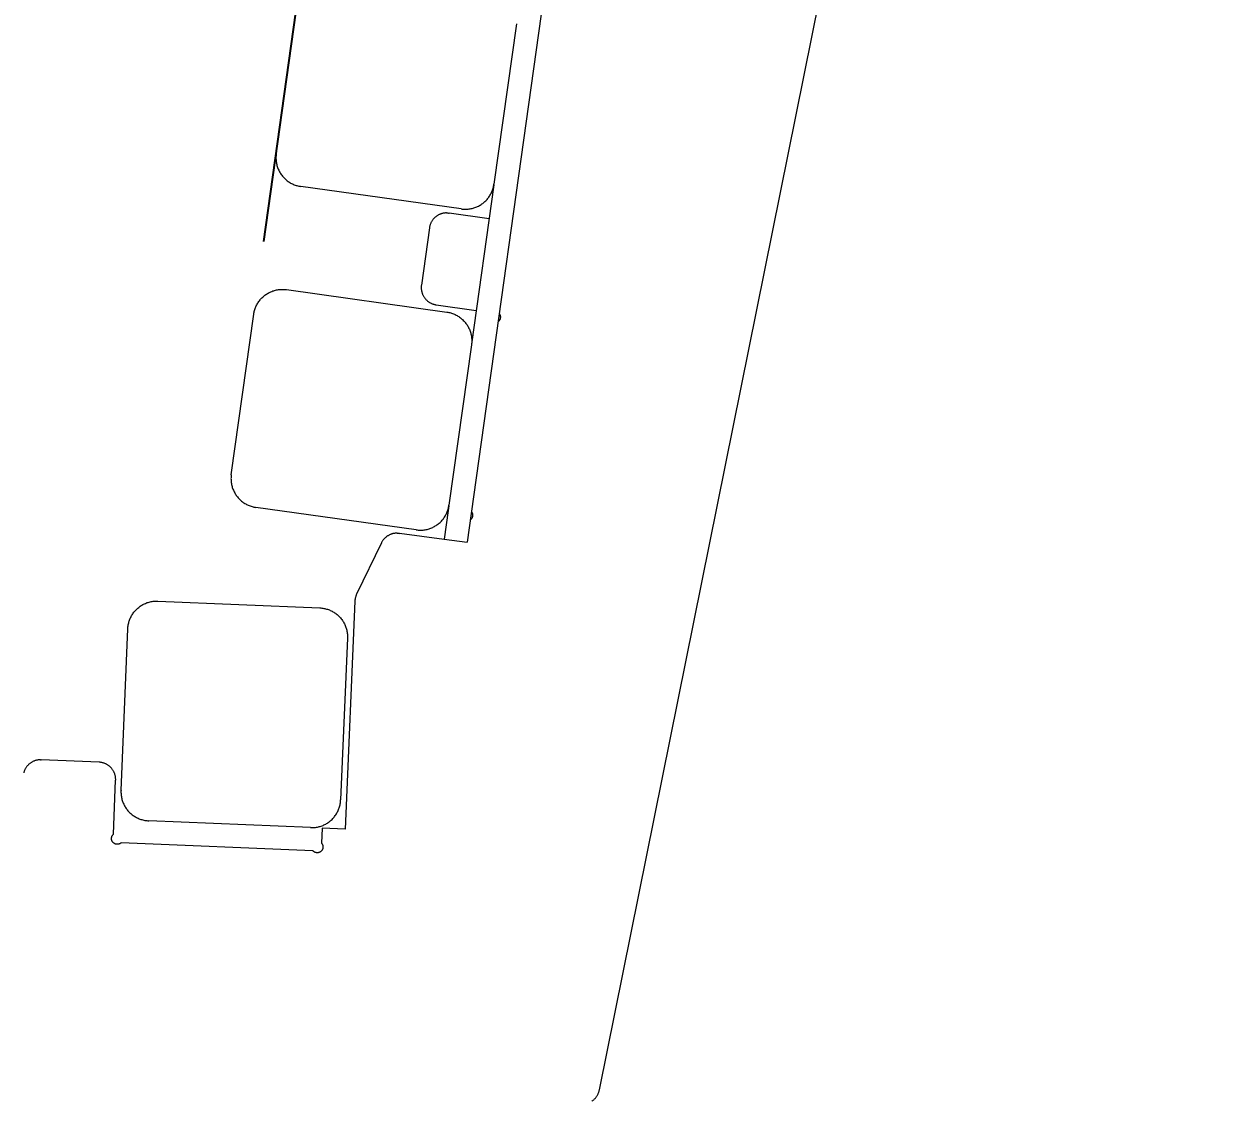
# Model space of a CAD drawing. Header units: inches. Extents: x -6 to 177, y -6 to 113.
# Drawn here: x 100.14 to 108.25, y 81.5 to 88.83 of the extents above; entities that cross this region are included whole.
import ezdxf

# ---------------------------------------------------------------- set-up
doc = ezdxf.new("R2010")
doc.units = ezdxf.units.IN
doc.layers.add('ZANO_R', color=7, linetype='Continuous', lineweight=0)
doc.layers.add('ZANO_W', color=1, linetype='Continuous', lineweight=0)
doc.styles.get("Standard").update_dxf_attribs({"font": 'arial.ttf'})
doc.dimstyles.new('amerykanie', dxfattribs={"dimtxt": 50, "dimasz": 50, "dimexe": 0.5, "dimexo": 0.5, "dimgap": 1, "dimtad": 1, "dimdec": 0, "dimzin": 0, "dimlunit": 5, "dimtxsty": 'Standard', "dimcen": 0.09, "dimclrd": 1, "dimclre": 1, "dimclrt": 1, "dimazin": 0, "dimtfac": 1, "dimtdec": 0, "dimtmove": 0, "dimatfit": 3, "dimfxl": 1, "dimtzin": 0, "dimarcsym": 1})

# ---------------------------------------------------------------- blocks, each defined once
blk = doc.blocks.new('*D361')
at = {"layer": 'ZANO_W', "color": 1, "lineweight": -2}
for p, q in [((101.7695, 87.3502), (102.3408, 91.429)), ((98.3457, 85.0177), (94.8251, 85.1665))]:
    blk.add_line(p, q, dxfattribs=at)
blk.add_arc((101.4245, 84.8876), 6.1052, 91.42054, 168.18462, dxfattribs=at)
at = {"layer": 'ZANO_W', "color": 1}
for points in [[(101.2636, 90.8246), (101.2826, 91.1574), (102.2715, 90.9338)], [(95.2832, 86.1583), (95.614, 86.117), (95.3247, 85.1454)]]:
    blk.add_solid(points, dxfattribs=at)
at = {"layer": 'ZANO_W', "color": 1, "insert": (96.6579, 90.608), "char_height": 1.625, "attachment_point": 5, "rotation": 39.80258}
blk.add_mtext("95%%d33'", dxfattribs=at)

msp = doc.modelspace()

# ---------------------------------------------------------------- linework, layer by layer
at = {"layer": 'ZANO_R'}
for p, q in [((106.40173, 108.49681), (103.17993, 85.4987)), ((104.05265, 81.57701), (108.25012, 102.39381)), ((101.85304, 87.94684), (102.00599, 89.03864)), ((103.48772, 88.83107), (103.33477, 87.73926)), ((101.85127, 87.92676), (101.85113, 87.92003)), ((101.85113, 87.92003), (101.85123, 87.91331)), ((101.85123, 87.91331), (101.85156, 87.9066)), ((101.85163, 87.93347), (101.85127, 87.92676)), ((101.85156, 87.9066), (101.85211, 87.8999)), ((101.85222, 87.94016), (101.85163, 87.93347)), ((101.85211, 87.8999), (101.8529, 87.89322)), ((101.85304, 87.94684), (101.85222, 87.94016)), ((101.8529, 87.89322), (101.85391, 87.88658)), ((101.85391, 87.88658), (101.85515, 87.87997)), ((101.85515, 87.87997), (101.85661, 87.87341)), ((101.85661, 87.87341), (101.8583, 87.8669)), ((101.8583, 87.8669), (101.8602, 87.86045)), ((101.8602, 87.86045), (101.86233, 87.85408)), ((101.86233, 87.85408), (101.86467, 87.84778)), ((101.86467, 87.84778), (101.86723, 87.84156)), ((101.86723, 87.84156), (101.87, 87.83543)), ((101.87, 87.83543), (101.87297, 87.8294)), ((101.87297, 87.8294), (101.87615, 87.82348)), ((101.87615, 87.82348), (101.87953, 87.81767)), ((101.87953, 87.81767), (101.8831, 87.81198)), ((101.8831, 87.81198), (101.88687, 87.80641)), ((101.88687, 87.80641), (101.89083, 87.80098)), ((101.89083, 87.80098), (101.89497, 87.79568)), ((101.89497, 87.79568), (101.89928, 87.79053)), ((101.89928, 87.79053), (101.90378, 87.78552)), ((101.90378, 87.78552), (101.90843, 87.78068)), ((101.90843, 87.78068), (101.91326, 87.77599)), ((101.91326, 87.77599), (101.91824, 87.77148)), ((101.91824, 87.77148), (101.92337, 87.76713)), ((101.92337, 87.76713), (101.92864, 87.76297)), ((101.92864, 87.76297), (101.93406, 87.75898)), ((101.93406, 87.75898), (101.9396, 87.75519)), ((101.9396, 87.75519), (101.94528, 87.75158)), ((101.94528, 87.75158), (101.95107, 87.74817)), ((101.95107, 87.74817), (101.95698, 87.74496)), ((101.95698, 87.74496), (101.96299, 87.74196)), ((101.96299, 87.74196), (101.9691, 87.73916)), ((101.9691, 87.73916), (101.97531, 87.73657)), ((101.97531, 87.73657), (101.98159, 87.73419)), ((101.98159, 87.73419), (101.98796, 87.73203)), ((101.98796, 87.73203), (101.9944, 87.73009)), ((101.9944, 87.73009), (102.0009, 87.72837)), ((102.0009, 87.72837), (102.00745, 87.72688)), ((102.00745, 87.72688), (102.01405, 87.7256)), ((102.01405, 87.7256), (102.02069, 87.72456)), ((103.1125, 87.57161), (102.02069, 87.72456)), ((103.33417, 87.73493), (103.18243, 86.65178)), ((103.33096, 87.71947), (103.33246, 87.72602)), ((103.33246, 87.72602), (103.33373, 87.73262)), ((103.33373, 87.73262), (103.33477, 87.73926)), ((103.28786, 87.63681), (103.2922, 87.64194)), ((103.2922, 87.64194), (103.29637, 87.64721)), ((103.29637, 87.64721), (103.30035, 87.65263)), ((103.30035, 87.65263), (103.30415, 87.65817)), ((103.30415, 87.65817), (103.30775, 87.66385)), ((103.30775, 87.66385), (103.31116, 87.66964)), ((103.31116, 87.66964), (103.31437, 87.67555)), ((103.31437, 87.67555), (103.31738, 87.68156)), ((103.31738, 87.68156), (103.32017, 87.68767)), ((103.32017, 87.68767), (103.32276, 87.69388)), ((103.32276, 87.69388), (103.32514, 87.70016)), ((103.32514, 87.70016), (103.3273, 87.70653)), ((103.3273, 87.70653), (103.32924, 87.71297)), ((103.32924, 87.71297), (103.33096, 87.71947)), ((103.1125, 87.57161), (103.11917, 87.57079)), ((103.11917, 87.57079), (103.12586, 87.5702)), ((103.12586, 87.5702), (103.13258, 87.56984)), ((103.13258, 87.56984), (103.1393, 87.5697)), ((103.1393, 87.5697), (103.14602, 87.5698)), ((103.14602, 87.5698), (103.15273, 87.57013)), ((103.15273, 87.57013), (103.15943, 87.57068)), ((103.15943, 87.57068), (103.16611, 87.57147)), ((103.16611, 87.57147), (103.17276, 87.57248)), ((103.17276, 87.57248), (103.17936, 87.57372)), ((103.17936, 87.57372), (103.18592, 87.57518)), ((103.18592, 87.57518), (103.19243, 87.57687)), ((103.19243, 87.57687), (103.19888, 87.57877)), ((103.19888, 87.57877), (103.20525, 87.5809)), ((103.20525, 87.5809), (103.21156, 87.58324)), ((103.21156, 87.58324), (103.21777, 87.5858)), ((103.21777, 87.5858), (103.2239, 87.58857)), ((103.2239, 87.58857), (103.22993, 87.59154)), ((103.22993, 87.59154), (103.23585, 87.59472)), ((103.23585, 87.59472), (103.24166, 87.5981)), ((103.24166, 87.5981), (103.24735, 87.60167)), ((103.24735, 87.60167), (103.25292, 87.60544)), ((103.25292, 87.60544), (103.25836, 87.6094)), ((103.25836, 87.6094), (103.26365, 87.61354)), ((103.26365, 87.61354), (103.26881, 87.61785)), ((103.26881, 87.61785), (103.27381, 87.62235)), ((103.27381, 87.62235), (103.27865, 87.627)), ((103.27865, 87.627), (103.28334, 87.63183)), ((103.28334, 87.63183), (103.28786, 87.63681)), ((102.90609, 87.47751), (102.90442, 87.47385)), ((102.90789, 87.48111), (102.90609, 87.47751)), ((102.90981, 87.48465), (102.90789, 87.48111)), ((102.91185, 87.48812), (102.90981, 87.48465)), ((102.914, 87.49152), (102.91185, 87.48812)), ((102.91628, 87.49485), (102.914, 87.49152)), ((102.91866, 87.49809), (102.91628, 87.49485)), ((102.92115, 87.50125), (102.91866, 87.49809)), ((102.92375, 87.50433), (102.92115, 87.50125)), ((102.92645, 87.50731), (102.92375, 87.50433)), ((102.92925, 87.5102), (102.92645, 87.50731)), ((102.93215, 87.513), (102.92925, 87.5102)), ((102.93515, 87.51569), (102.93215, 87.513)), ((102.93823, 87.51828), (102.93515, 87.51569)), ((102.9414, 87.52076), (102.93823, 87.51828)), ((102.94465, 87.52314), (102.9414, 87.52076)), ((102.94798, 87.5254), (102.94465, 87.52314)), ((102.95139, 87.52755), (102.94798, 87.5254)), ((102.95486, 87.52958), (102.95139, 87.52755)), ((102.95841, 87.53149), (102.95486, 87.52958)), ((102.96201, 87.53327), (102.95841, 87.53149)), ((102.96568, 87.53494), (102.96201, 87.53327)), ((102.9694, 87.53648), (102.96568, 87.53494)), ((102.97317, 87.53789), (102.9694, 87.53648)), ((102.97699, 87.53917), (102.97317, 87.53789)), ((102.98085, 87.54032), (102.97699, 87.53917)), ((102.98474, 87.54134), (102.98085, 87.54032)), ((102.98867, 87.54222), (102.98474, 87.54134)), ((102.99263, 87.54297), (102.98867, 87.54222)), ((102.9966, 87.54359), (102.99263, 87.54297)), ((103.0006, 87.54406), (102.9966, 87.54359)), ((103.00461, 87.54441), (103.0006, 87.54406)), ((103.00863, 87.54461), (103.00461, 87.54441)), ((103.01266, 87.54468), (103.00863, 87.54461)), ((103.01266, 87.54468), (103.01677, 87.54461)), ((103.01677, 87.54461), (103.02087, 87.5444)), ((103.02087, 87.5444), (103.02497, 87.54404)), ((103.02497, 87.54404), (103.02905, 87.54354)), ((103.30199, 87.5053), (103.02905, 87.54354)), ((102.89568, 87.44295), (102.84105, 87.05302)), ((102.89631, 87.44692), (102.89568, 87.44295)), ((102.89707, 87.45088), (102.89631, 87.44692)), ((102.89796, 87.4548), (102.89707, 87.45088)), ((102.89899, 87.4587), (102.89796, 87.4548)), ((102.90015, 87.46255), (102.89899, 87.4587)), ((102.90145, 87.46636), (102.90015, 87.46255)), ((102.90287, 87.47013), (102.90145, 87.46636)), ((102.90442, 87.47385), (102.90287, 87.47013)), ((101.78194, 86.98885), (101.78751, 86.99262)), ((101.78751, 86.99262), (101.7932, 86.99619)), ((101.7932, 86.99619), (101.79901, 86.99957)), ((101.79901, 86.99957), (101.80493, 87.00275)), ((101.80493, 87.00275), (101.81096, 87.00572)), ((101.81096, 87.00572), (101.81709, 87.00849)), ((101.81709, 87.00849), (101.8233, 87.01105)), ((101.8233, 87.01105), (101.82961, 87.01339)), ((101.82961, 87.01339), (101.83598, 87.01552)), ((101.83598, 87.01552), (101.84243, 87.01742)), ((101.84243, 87.01742), (101.84894, 87.01911)), ((101.84894, 87.01911), (101.8555, 87.02057)), ((101.8555, 87.02057), (101.8621, 87.02181)), ((101.8621, 87.02181), (101.86875, 87.02282)), ((101.86875, 87.02282), (101.87543, 87.02361)), ((101.87543, 87.02361), (101.88213, 87.02416)), ((101.88213, 87.02416), (101.88884, 87.02449)), ((101.88884, 87.02449), (101.89556, 87.02459)), ((101.89556, 87.02459), (101.90228, 87.02445)), ((101.90228, 87.02445), (101.909, 87.02409)), ((101.909, 87.02409), (101.91569, 87.0235)), ((101.91569, 87.0235), (101.92236, 87.02268)), ((101.92236, 87.02268), (103.01417, 86.86973)), ((102.83999, 87.04097), (102.83991, 87.03694)), ((102.83991, 87.03694), (102.83997, 87.0329)), ((102.83997, 87.0329), (102.84017, 87.02887)), ((102.84021, 87.045), (102.83999, 87.04097)), ((102.84017, 87.02887), (102.8405, 87.02485)), ((102.84056, 87.04901), (102.84021, 87.045)), ((102.8405, 87.02485), (102.84097, 87.02085)), ((102.84105, 87.05302), (102.84056, 87.04901)), ((102.84097, 87.02085), (102.84158, 87.01686)), ((102.84158, 87.01686), (102.84232, 87.0129)), ((102.84232, 87.0129), (102.8432, 87.00896)), ((102.8432, 87.00896), (102.84421, 87.00506)), ((102.84421, 87.00506), (102.84535, 87.00119)), ((102.84535, 87.00119), (102.84663, 86.99736)), ((102.84663, 86.99736), (102.84804, 86.99358)), ((102.84804, 86.99358), (102.84957, 86.98985)), ((101.71469, 86.90662), (101.71748, 86.91273)), ((101.71748, 86.91273), (101.72049, 86.91874)), ((101.72049, 86.91874), (101.7237, 86.92465)), ((101.7237, 86.92465), (101.72711, 86.93044)), ((101.72711, 86.93044), (101.73071, 86.93612)), ((101.73071, 86.93612), (101.73451, 86.94167)), ((101.73451, 86.94167), (101.73849, 86.94708)), ((101.73849, 86.94708), (101.74266, 86.95236)), ((101.74266, 86.95236), (101.747, 86.95749)), ((101.747, 86.95749), (101.75152, 86.96246)), ((101.75152, 86.96246), (101.75621, 86.96729)), ((101.75621, 86.96729), (101.76105, 86.97195)), ((101.76105, 86.97195), (101.76605, 86.97644)), ((101.76605, 86.97644), (101.77121, 86.98075)), ((101.77121, 86.98075), (101.7765, 86.98489)), ((101.7765, 86.98489), (101.78194, 86.98885)), ((102.84957, 86.98985), (102.85123, 86.98618)), ((102.85123, 86.98618), (102.85302, 86.98256)), ((102.85302, 86.98256), (102.85492, 86.979)), ((102.85492, 86.979), (102.85695, 86.97552)), ((102.85695, 86.97552), (102.8591, 86.9721)), ((102.8591, 86.9721), (102.86136, 86.96876)), ((102.86136, 86.96876), (102.86373, 86.9655)), ((102.86373, 86.9655), (102.86621, 86.96232)), ((102.86621, 86.96232), (102.8688, 86.95923)), ((102.8688, 86.95923), (102.8715, 86.95623)), ((102.8715, 86.95623), (102.87429, 86.95332)), ((102.87429, 86.95332), (102.87719, 86.95051)), ((102.87719, 86.95051), (102.88017, 86.9478)), ((102.88017, 86.9478), (102.88325, 86.9452)), ((102.88325, 86.9452), (102.88642, 86.9427)), ((102.88642, 86.9427), (102.88967, 86.9403)), ((102.88967, 86.9403), (102.89299, 86.93803)), ((102.89299, 86.93803), (102.8964, 86.93586)), ((102.8964, 86.93586), (102.89987, 86.93382)), ((102.89987, 86.93382), (102.90342, 86.93189)), ((102.90342, 86.93189), (102.90703, 86.93009)), ((102.90703, 86.93009), (102.91069, 86.92841)), ((102.91069, 86.92841), (102.91442, 86.92686)), ((102.91442, 86.92686), (102.91819, 86.92543)), ((102.91819, 86.92543), (102.92201, 86.92414)), ((102.92201, 86.92414), (102.92587, 86.92297)), ((102.92587, 86.92297), (102.92977, 86.92194)), ((102.92977, 86.92194), (102.9337, 86.92104)), ((102.9337, 86.92104), (102.93766, 86.92028)), ((102.93766, 86.92028), (102.94165, 86.91965)), ((102.94165, 86.91965), (103.2146, 86.88141)), ((101.54714, 85.76323), (101.70009, 86.85503)), ((101.70009, 86.85503), (101.70113, 86.86167)), ((101.70113, 86.86167), (101.7024, 86.86827)), ((101.7024, 86.86827), (101.7039, 86.87483)), ((101.7039, 86.87483), (101.70562, 86.88132)), ((101.70562, 86.88132), (101.70756, 86.88776)), ((101.70756, 86.88776), (101.70972, 86.89413)), ((101.70972, 86.89413), (101.7121, 86.90042)), ((101.7121, 86.90042), (101.71469, 86.90662)), ((103.01417, 86.86973), (103.02081, 86.86869)), ((103.02081, 86.86869), (103.02741, 86.86741)), ((103.02741, 86.86741), (103.03396, 86.86592)), ((103.03396, 86.86592), (103.04046, 86.8642)), ((103.04046, 86.8642), (103.0469, 86.86226)), ((103.0469, 86.86226), (103.05327, 86.8601)), ((103.05327, 86.8601), (103.05955, 86.85772)), ((103.05955, 86.85772), (103.06576, 86.85513)), ((103.06576, 86.85513), (103.07187, 86.85233)), ((103.07187, 86.85233), (103.07788, 86.84933)), ((103.07788, 86.84933), (103.08379, 86.84612)), ((103.08379, 86.84612), (103.08958, 86.84271)), ((103.08958, 86.84271), (103.09526, 86.8391)), ((103.09526, 86.8391), (103.1008, 86.83531)), ((103.1008, 86.83531), (103.10622, 86.83132)), ((103.10622, 86.83132), (103.11149, 86.82716)), ((103.37057, 86.85956), (103.37136, 86.85848)), ((103.37136, 86.85848), (103.37211, 86.85736)), ((103.37211, 86.85736), (103.37283, 86.85622)), ((103.37283, 86.85622), (103.37351, 86.85506)), ((103.37351, 86.85506), (103.37414, 86.85388)), ((103.37414, 86.85388), (103.37474, 86.85267)), ((103.37474, 86.85267), (103.37529, 86.85145)), ((103.37529, 86.85145), (103.3758, 86.8502)), ((103.3758, 86.8502), (103.37627, 86.84894)), ((103.37627, 86.84894), (103.37669, 86.84767)), ((103.37669, 86.84767), (103.37708, 86.84638)), ((103.37708, 86.84638), (103.37741, 86.84508)), ((103.37766, 86.82774), (103.37737, 86.82643)), ((103.37741, 86.84508), (103.37771, 86.84376)), ((103.37792, 86.82906), (103.37766, 86.82774)), ((103.37771, 86.84376), (103.37795, 86.84244)), ((103.37813, 86.83039), (103.37792, 86.82906)), ((103.37795, 86.84244), (103.37816, 86.84111)), ((103.37829, 86.83172), (103.37813, 86.83039)), ((103.37816, 86.84111), (103.37831, 86.83978)), ((103.37841, 86.83306), (103.37829, 86.83172)), ((103.37831, 86.83978), (103.37842, 86.83844)), ((103.37848, 86.83441), (103.37841, 86.83306)), ((103.37842, 86.83844), (103.37849, 86.8371)), ((103.37851, 86.83575), (103.37848, 86.83441)), ((103.37849, 86.8371), (103.37851, 86.83575)), ((103.11149, 86.82716), (103.11662, 86.82281)), ((103.11662, 86.82281), (103.1216, 86.8183)), ((103.1216, 86.8183), (103.12643, 86.81361)), ((103.12643, 86.81361), (103.13108, 86.80877)), ((103.13108, 86.80877), (103.13558, 86.80376)), ((103.13558, 86.80376), (103.13989, 86.79861)), ((103.13989, 86.79861), (103.14403, 86.79332)), ((103.14403, 86.79332), (103.14799, 86.78788)), ((103.14799, 86.78788), (103.15176, 86.78231)), ((103.15176, 86.78231), (103.15533, 86.77662)), ((103.15533, 86.77662), (103.15871, 86.77081)), ((103.15871, 86.77081), (103.16189, 86.76489)), ((103.16189, 86.76489), (103.16486, 86.75886)), ((103.16486, 86.75886), (103.16763, 86.75273)), ((103.16763, 86.75273), (103.17019, 86.74651)), ((103.3639, 86.80525), (103.36284, 86.80442)), ((103.36493, 86.80611), (103.3639, 86.80525)), ((103.36594, 86.80701), (103.36493, 86.80611)), ((103.3669, 86.80794), (103.36594, 86.80701)), ((103.36784, 86.8089), (103.3669, 86.80794)), ((103.36874, 86.8099), (103.36784, 86.8089)), ((103.36961, 86.81093), (103.36874, 86.8099)), ((103.37045, 86.81198), (103.36961, 86.81093)), ((103.37124, 86.81306), (103.37045, 86.81198)), ((103.372, 86.81417), (103.37124, 86.81306)), ((103.37272, 86.81531), (103.372, 86.81417)), ((103.37341, 86.81647), (103.37272, 86.81531)), ((103.37405, 86.81765), (103.37341, 86.81647)), ((103.37465, 86.81885), (103.37405, 86.81765)), ((103.37521, 86.82007), (103.37465, 86.81885)), ((103.37573, 86.82131), (103.37521, 86.82007)), ((103.3762, 86.82257), (103.37573, 86.82131)), ((103.37663, 86.82384), (103.3762, 86.82257)), ((103.37702, 86.82513), (103.37663, 86.82384)), ((103.37737, 86.82643), (103.37702, 86.82513)), ((103.17019, 86.74651), (103.17253, 86.74021)), ((103.17253, 86.74021), (103.17466, 86.73384)), ((103.17466, 86.73384), (103.17656, 86.72739)), ((103.17656, 86.72739), (103.17825, 86.72088)), ((103.17825, 86.72088), (103.17971, 86.71432)), ((103.17971, 86.71432), (103.18095, 86.70771)), ((103.18095, 86.70771), (103.18196, 86.70107)), ((103.18196, 86.70107), (103.18275, 86.69439)), ((103.18275, 86.69439), (103.1833, 86.68769)), ((103.18359, 86.66754), (103.18323, 86.66082)), ((103.1833, 86.68769), (103.18363, 86.68098)), ((103.18373, 86.67426), (103.18359, 86.66754)), ((103.18363, 86.68098), (103.18373, 86.67426)), ((103.18182, 86.64745), (103.02887, 85.55565)), ((103.18264, 86.65413), (103.18182, 86.64745)), ((103.18323, 86.66082), (103.18264, 86.65413)), ((101.54536, 85.74314), (101.54523, 85.73642)), ((101.54523, 85.73642), (101.54533, 85.7297)), ((101.54533, 85.7297), (101.54566, 85.72299)), ((101.54573, 85.74986), (101.54536, 85.74314)), ((101.54566, 85.72299), (101.54621, 85.71629)), ((101.54632, 85.75655), (101.54573, 85.74986)), ((101.54621, 85.71629), (101.547, 85.70961)), ((101.54714, 85.76323), (101.54632, 85.75655)), ((101.547, 85.70961), (101.54801, 85.70297)), ((101.54801, 85.70297), (101.54925, 85.69636)), ((101.54925, 85.69636), (101.55071, 85.6898)), ((101.55071, 85.6898), (101.55239, 85.68329)), ((101.55239, 85.68329), (101.5543, 85.67684)), ((101.5543, 85.67684), (101.55643, 85.67047)), ((101.55643, 85.67047), (101.55877, 85.66417)), ((101.55877, 85.66417), (101.56133, 85.65795)), ((101.56133, 85.65795), (101.56409, 85.65182)), ((101.56409, 85.65182), (101.56707, 85.64579)), ((101.56707, 85.64579), (101.57025, 85.63987)), ((101.57025, 85.63987), (101.57363, 85.63406)), ((101.57363, 85.63406), (101.5772, 85.62837)), ((101.5772, 85.62837), (101.58097, 85.6228)), ((101.58097, 85.6228), (101.58493, 85.61736)), ((101.58493, 85.61736), (101.58907, 85.61207)), ((101.58907, 85.61207), (101.59338, 85.60691)), ((101.59338, 85.60691), (101.59787, 85.60191)), ((101.59787, 85.60191), (101.60253, 85.59707)), ((101.60253, 85.59707), (101.60735, 85.59238)), ((101.60735, 85.59238), (101.61233, 85.58787)), ((101.61233, 85.58787), (101.61746, 85.58352)), ((101.61746, 85.58352), (101.62274, 85.57936)), ((101.62274, 85.57936), (101.62815, 85.57537)), ((101.62815, 85.57537), (101.6337, 85.57157)), ((101.6337, 85.57157), (101.63937, 85.56797)), ((101.63937, 85.56797), (101.64517, 85.56456)), ((101.64517, 85.56456), (101.65108, 85.56135)), ((101.65108, 85.56135), (101.65709, 85.55834)), ((101.65709, 85.55834), (101.6632, 85.55555)), ((101.6632, 85.55555), (101.6694, 85.55296)), ((101.6694, 85.55296), (101.67569, 85.55058)), ((101.67569, 85.55058), (101.68206, 85.54842)), ((101.68206, 85.54842), (101.68849, 85.54648)), ((101.68849, 85.54648), (101.69499, 85.54476)), ((101.69499, 85.54476), (101.70155, 85.54327)), ((101.70155, 85.54327), (101.70815, 85.54199)), ((101.70815, 85.54199), (101.71479, 85.54095)), ((102.80659, 85.388), (101.71479, 85.54095)), ((103.0214, 85.52292), (103.02334, 85.52936)), ((103.02334, 85.52936), (103.02506, 85.53585)), ((103.02827, 85.55132), (103.02396, 85.52055)), ((103.02506, 85.53585), (103.02655, 85.54241)), ((103.02655, 85.54241), (103.02783, 85.54901)), ((103.02783, 85.54901), (103.02887, 85.55565)), ((102.97275, 85.44339), (102.97744, 85.44822)), ((102.97744, 85.44822), (102.98195, 85.45319)), ((102.98195, 85.45319), (102.9863, 85.45832)), ((102.9863, 85.45832), (102.99046, 85.4636)), ((102.99046, 85.4636), (102.99445, 85.46901)), ((102.99445, 85.46901), (102.99824, 85.47456)), ((103.02396, 85.52055), (102.99664, 85.32559)), ((102.99824, 85.47456), (103.00185, 85.48024)), ((103.00185, 85.48024), (103.00526, 85.48603)), ((103.00526, 85.48603), (103.00847, 85.49194)), ((103.00847, 85.49194), (103.01147, 85.49795)), ((103.01147, 85.49795), (103.01427, 85.50406)), ((103.01427, 85.50406), (103.01686, 85.51026)), ((103.01686, 85.51026), (103.01924, 85.51655)), ((103.01924, 85.51655), (103.0214, 85.52292)), ((103.17993, 85.4987), (103.15261, 85.30374)), ((103.17498, 85.45664), (103.17392, 85.45581)), ((103.17601, 85.4575), (103.17498, 85.45664)), ((103.17701, 85.4584), (103.17601, 85.4575)), ((103.17798, 85.45933), (103.17701, 85.4584)), ((103.17892, 85.4603), (103.17798, 85.45933)), ((103.17982, 85.46129), (103.17892, 85.4603)), ((103.18069, 85.46232), (103.17982, 85.46129)), ((103.18152, 85.46337), (103.18069, 85.46232)), ((103.18232, 85.46446), (103.18152, 85.46337)), ((103.18164, 85.51096), (103.18244, 85.50987)), ((103.18308, 85.46557), (103.18232, 85.46446)), ((103.18244, 85.50987), (103.18319, 85.50876)), ((103.1838, 85.4667), (103.18308, 85.46557)), ((103.18319, 85.50876), (103.1839, 85.50762)), ((103.18448, 85.46786), (103.1838, 85.4667)), ((103.1839, 85.50762), (103.18458, 85.50646)), ((103.18512, 85.46904), (103.18448, 85.46786)), ((103.18458, 85.50646), (103.18522, 85.50527)), ((103.18572, 85.47024), (103.18512, 85.46904)), ((103.18522, 85.50527), (103.18581, 85.50407)), ((103.18628, 85.47147), (103.18572, 85.47024)), ((103.18581, 85.50407), (103.18636, 85.50284)), ((103.1868, 85.47271), (103.18628, 85.47147)), ((103.18636, 85.50284), (103.18688, 85.5016)), ((103.18728, 85.47397), (103.1868, 85.47271)), ((103.18688, 85.5016), (103.18734, 85.50034)), ((103.18771, 85.47524), (103.18728, 85.47397)), ((103.18734, 85.50034), (103.18777, 85.49906)), ((103.1881, 85.47653), (103.18771, 85.47524)), ((103.18777, 85.49906), (103.18815, 85.49777)), ((103.18844, 85.47783), (103.1881, 85.47653)), ((103.18815, 85.49777), (103.18849, 85.49647)), ((103.18874, 85.47914), (103.18844, 85.47783)), ((103.18849, 85.49647), (103.18878, 85.49516)), ((103.18899, 85.48046), (103.18874, 85.47914)), ((103.18878, 85.49516), (103.18903, 85.49384)), ((103.1892, 85.48178), (103.18899, 85.48046)), ((103.18903, 85.49384), (103.18923, 85.49251)), ((103.18937, 85.48312), (103.1892, 85.48178)), ((103.18923, 85.49251), (103.18939, 85.49117)), ((103.18948, 85.48446), (103.18937, 85.48312)), ((103.18939, 85.49117), (103.1895, 85.48983)), ((103.18956, 85.4858), (103.18948, 85.48446)), ((103.1895, 85.48983), (103.18956, 85.48849)), ((103.18956, 85.48849), (103.18958, 85.48715)), ((103.18958, 85.48715), (103.18956, 85.4858)), ((102.80659, 85.388), (102.81327, 85.38718)), ((102.81327, 85.38718), (102.81996, 85.38659)), ((102.81996, 85.38659), (102.82667, 85.38623)), ((102.82667, 85.38623), (102.8334, 85.38609)), ((102.8334, 85.38609), (102.84012, 85.38619)), ((102.84012, 85.38619), (102.84683, 85.38652)), ((102.84683, 85.38652), (102.85353, 85.38707)), ((102.85353, 85.38707), (102.86021, 85.38786)), ((102.86021, 85.38786), (102.86685, 85.38887)), ((102.86685, 85.38887), (102.87346, 85.39011)), ((102.87346, 85.39011), (102.88002, 85.39157)), ((102.88002, 85.39157), (102.88653, 85.39326)), ((102.88653, 85.39326), (102.89298, 85.39516)), ((102.89298, 85.39516), (102.89935, 85.39729)), ((102.89935, 85.39729), (102.90565, 85.39963)), ((102.90565, 85.39963), (102.91187, 85.40219)), ((102.91187, 85.40219), (102.918, 85.40496)), ((102.918, 85.40496), (102.92403, 85.40793)), ((102.92403, 85.40793), (102.92995, 85.41111)), ((102.92995, 85.41111), (102.93576, 85.41449)), ((102.93576, 85.41449), (102.94145, 85.41806)), ((102.94145, 85.41806), (102.94702, 85.42183)), ((102.94702, 85.42183), (102.95245, 85.42579)), ((102.95245, 85.42579), (102.95775, 85.42993)), ((102.95775, 85.42993), (102.9629, 85.43424)), ((102.9629, 85.43424), (102.96791, 85.43873)), ((102.96791, 85.43873), (102.97275, 85.44339)), ((102.56869, 85.29881), (102.39982, 84.94951)), ((102.5705, 85.30239), (102.56869, 85.29881)), ((102.57243, 85.3059), (102.5705, 85.30239)), ((102.57447, 85.30935), (102.57243, 85.3059)), ((102.57663, 85.31273), (102.57447, 85.30935)), ((102.57891, 85.31604), (102.57663, 85.31273)), ((102.58129, 85.31926), (102.57891, 85.31604)), ((102.58379, 85.3224), (102.58129, 85.31926)), ((102.58639, 85.32545), (102.58379, 85.3224)), ((102.58909, 85.32842), (102.58639, 85.32545)), ((102.59189, 85.33129), (102.58909, 85.32842)), ((102.59478, 85.33406), (102.59189, 85.33129)), ((102.59777, 85.33674), (102.59478, 85.33406)), ((102.60085, 85.33931), (102.59777, 85.33674)), ((102.60401, 85.34178), (102.60085, 85.33931)), ((102.60726, 85.34413), (102.60401, 85.34178)), ((102.61058, 85.34638), (102.60726, 85.34413)), ((102.61398, 85.34851), (102.61058, 85.34638)), ((102.61745, 85.35052), (102.61398, 85.34851)), ((102.62098, 85.35242), (102.61745, 85.35052)), ((102.62458, 85.35419), (102.62098, 85.35242)), ((102.62823, 85.35584), (102.62458, 85.35419)), ((102.63194, 85.35737), (102.62823, 85.35584)), ((102.6357, 85.35877), (102.63194, 85.35737)), ((102.6395, 85.36004), (102.6357, 85.35877)), ((102.64335, 85.36118), (102.6395, 85.36004)), ((102.64723, 85.36219), (102.64335, 85.36118)), ((102.65114, 85.36307), (102.64723, 85.36219)), ((102.65508, 85.36382), (102.65114, 85.36307)), ((102.65904, 85.36443), (102.65508, 85.36382)), ((102.66303, 85.3649), (102.65904, 85.36443)), ((102.66702, 85.36524), (102.66303, 85.3649)), ((102.67103, 85.36545), (102.66702, 85.36524)), ((102.67504, 85.36551), (102.67103, 85.36545)), ((102.67504, 85.36551), (102.67915, 85.36544)), ((102.67915, 85.36544), (102.68325, 85.36523)), ((102.68325, 85.36523), (102.68735, 85.36487)), ((102.68735, 85.36487), (102.69143, 85.36437)), ((102.9961, 85.32169), (102.69143, 85.36437)), ((102.99664, 85.32559), (102.9961, 85.32169)), ((102.99664, 85.32559), (103.15261, 85.30374)), ((100.94477, 84.87918), (100.95071, 84.88233)), ((100.95071, 84.88233), (100.95675, 84.88527)), ((100.95675, 84.88527), (100.9629, 84.888)), ((100.9629, 84.888), (100.96913, 84.89052)), ((100.96913, 84.89052), (100.97544, 84.89283)), ((100.97544, 84.89283), (100.98183, 84.89492)), ((100.98183, 84.89492), (100.98829, 84.89679)), ((100.98829, 84.89679), (100.9948, 84.89844)), ((100.9948, 84.89844), (101.00137, 84.89987)), ((101.00137, 84.89987), (101.00799, 84.90107)), ((101.00799, 84.90107), (101.01464, 84.90205)), ((101.01464, 84.90205), (101.02132, 84.9028)), ((101.02132, 84.9028), (101.02802, 84.90331)), ((101.02802, 84.90331), (101.03474, 84.9036)), ((101.03474, 84.9036), (101.04146, 84.90366)), ((101.04146, 84.90366), (101.04818, 84.9035)), ((101.04818, 84.9035), (102.14966, 84.85694)), ((102.38814, 84.90308), (102.32259, 83.35209)), ((102.38838, 84.90709), (102.38814, 84.90308)), ((102.38876, 84.91109), (102.38838, 84.90709)), ((102.38927, 84.91507), (102.38876, 84.91109)), ((102.38991, 84.91904), (102.38927, 84.91507)), ((102.39069, 84.92298), (102.38991, 84.91904)), ((102.3916, 84.92689), (102.39069, 84.92298)), ((102.39265, 84.93077), (102.3916, 84.92689)), ((102.39383, 84.93461), (102.39265, 84.93077)), ((102.39513, 84.93841), (102.39383, 84.93461)), ((102.39657, 84.94216), (102.39513, 84.93841)), ((102.39813, 84.94586), (102.39657, 84.94216)), ((102.39982, 84.94951), (102.39813, 84.94586)), ((100.86581, 84.79879), (100.86905, 84.80467)), ((100.86905, 84.80467), (100.87249, 84.81045)), ((100.87249, 84.81045), (100.87613, 84.8161)), ((100.87613, 84.8161), (100.87995, 84.82163)), ((100.87995, 84.82163), (100.88397, 84.82702)), ((100.88397, 84.82702), (100.88816, 84.83228)), ((100.88816, 84.83228), (100.89253, 84.83738)), ((100.89253, 84.83738), (100.89708, 84.84234)), ((100.89708, 84.84234), (100.90179, 84.84713)), ((100.90179, 84.84713), (100.90666, 84.85176)), ((100.90666, 84.85176), (100.91169, 84.85623)), ((100.91169, 84.85623), (100.91686, 84.86052)), ((100.91686, 84.86052), (100.92218, 84.86463)), ((100.92218, 84.86463), (100.92764, 84.86855)), ((100.92764, 84.86855), (100.93323, 84.87229)), ((100.93323, 84.87229), (100.93894, 84.87583)), ((100.93894, 84.87583), (100.94477, 84.87918)), ((102.14966, 84.85694), (102.15637, 84.85654)), ((102.15637, 84.85654), (102.16307, 84.85591)), ((102.16307, 84.85591), (102.16973, 84.85506)), ((102.16973, 84.85506), (102.17637, 84.85398)), ((102.17637, 84.85398), (102.18296, 84.85267)), ((102.18296, 84.85267), (102.18951, 84.85114)), ((102.18951, 84.85114), (102.196, 84.84938)), ((102.196, 84.84938), (102.20242, 84.8474)), ((102.20242, 84.8474), (102.20877, 84.84521)), ((102.20877, 84.84521), (102.21505, 84.8428)), ((102.21505, 84.8428), (102.22124, 84.84018)), ((102.22124, 84.84018), (102.22734, 84.83734)), ((102.22734, 84.83734), (102.23333, 84.83431)), ((102.23333, 84.83431), (102.23922, 84.83106)), ((102.23922, 84.83106), (102.245, 84.82762)), ((102.245, 84.82762), (102.25065, 84.82399)), ((102.25065, 84.82399), (102.25618, 84.82016)), ((102.25618, 84.82016), (102.26157, 84.81615)), ((102.26157, 84.81615), (102.26682, 84.81195)), ((102.26682, 84.81195), (102.27193, 84.80758)), ((102.27193, 84.80758), (102.27688, 84.80303)), ((102.27688, 84.80303), (102.28168, 84.79832)), ((100.84317, 84.71511), (100.84357, 84.72183)), ((100.84357, 84.72183), (100.8442, 84.72852)), ((100.8442, 84.72852), (100.84505, 84.73519)), ((100.84505, 84.73519), (100.84614, 84.74182)), ((100.84614, 84.74182), (100.84744, 84.74841)), ((100.84744, 84.74841), (100.84898, 84.75496)), ((100.84898, 84.75496), (100.85073, 84.76145)), ((100.85073, 84.76145), (100.85271, 84.76787)), ((100.85271, 84.76787), (100.8549, 84.77423)), ((100.8549, 84.77423), (100.85731, 84.7805)), ((100.85731, 84.7805), (100.85993, 84.78669)), ((100.85993, 84.78669), (100.86277, 84.79279)), ((100.86277, 84.79279), (100.86581, 84.79879)), ((102.28168, 84.79832), (102.28631, 84.79345)), ((102.28631, 84.79345), (102.29077, 84.78843)), ((102.29077, 84.78843), (102.29506, 84.78325)), ((102.29506, 84.78325), (102.29917, 84.77793)), ((102.29917, 84.77793), (102.3031, 84.77247)), ((102.3031, 84.77247), (102.30684, 84.76688)), ((102.30684, 84.76688), (102.31038, 84.76117)), ((102.31038, 84.76117), (102.31373, 84.75534)), ((102.31373, 84.75534), (102.31687, 84.7494)), ((102.31687, 84.7494), (102.31981, 84.74336)), ((102.31981, 84.74336), (102.32255, 84.73722)), ((102.32255, 84.73722), (102.32507, 84.73099)), ((102.32507, 84.73099), (102.32738, 84.72467)), ((102.32738, 84.72467), (102.32947, 84.71828)), ((102.32947, 84.71828), (102.33134, 84.71183)), ((100.79662, 83.61363), (100.84317, 84.71511)), ((102.33804, 84.65193), (102.29149, 83.55045)), ((102.33134, 84.71183), (102.33299, 84.70531)), ((102.33299, 84.70531), (102.33442, 84.69874)), ((102.33442, 84.69874), (102.33562, 84.69213)), ((102.33562, 84.69213), (102.33659, 84.68548)), ((102.33659, 84.68548), (102.33734, 84.67879)), ((102.33734, 84.67879), (102.33786, 84.67209)), ((102.33786, 84.67209), (102.33815, 84.66538)), ((102.33821, 84.65865), (102.33804, 84.65193)), ((102.33815, 84.66538), (102.33821, 84.65865)), ((100.1381, 83.74669), (100.13674, 83.74282)), ((100.13959, 83.75051), (100.1381, 83.74669)), ((100.14122, 83.75428), (100.13959, 83.75051)), ((100.14297, 83.75799), (100.14122, 83.75428)), ((100.14485, 83.76163), (100.14297, 83.75799)), ((100.14686, 83.76521), (100.14485, 83.76163)), ((100.14899, 83.76872), (100.14686, 83.76521)), ((100.15124, 83.77215), (100.14899, 83.76872)), ((100.15361, 83.7755), (100.15124, 83.77215)), ((100.15609, 83.77877), (100.15361, 83.7755)), ((100.15869, 83.78195), (100.15609, 83.77877)), ((100.16139, 83.78503), (100.15869, 83.78195)), ((100.16421, 83.78802), (100.16139, 83.78503)), ((100.16712, 83.79091), (100.16421, 83.78802)), ((100.17013, 83.7937), (100.16712, 83.79091)), ((100.17323, 83.79638), (100.17013, 83.7937)), ((100.17643, 83.79895), (100.17323, 83.79638)), ((100.17972, 83.80141), (100.17643, 83.79895)), ((100.18308, 83.80376), (100.17972, 83.80141)), ((100.18653, 83.80598), (100.18308, 83.80376)), ((100.19005, 83.80809), (100.18653, 83.80598)), ((100.19365, 83.81007), (100.19005, 83.80809)), ((100.19731, 83.81192), (100.19365, 83.81007)), ((100.20103, 83.81365), (100.19731, 83.81192)), ((100.20481, 83.81524), (100.20103, 83.81365)), ((100.20864, 83.81671), (100.20481, 83.81524)), ((100.21253, 83.81804), (100.20864, 83.81671)), ((100.21645, 83.81923), (100.21253, 83.81804)), ((100.22042, 83.82029), (100.21645, 83.81923)), ((100.22442, 83.82121), (100.22042, 83.82029)), ((100.22844, 83.82199), (100.22442, 83.82121)), ((100.2325, 83.82262), (100.22844, 83.82199)), ((100.23657, 83.82312), (100.2325, 83.82262)), ((100.24066, 83.82348), (100.23657, 83.82312)), ((100.24476, 83.82369), (100.24066, 83.82348)), ((100.24886, 83.82376), (100.24476, 83.82369)), ((100.24886, 83.82376), (100.25135, 83.82374)), ((100.25135, 83.82374), (100.25385, 83.82366)), ((100.64723, 83.80703), (100.25385, 83.82366)), ((100.65126, 83.80679), (100.64723, 83.80703)), ((100.65528, 83.80642), (100.65126, 83.80679)), ((100.65928, 83.8059), (100.65528, 83.80642)), ((100.66326, 83.80525), (100.65928, 83.8059)), ((100.66721, 83.80447), (100.66326, 83.80525)), ((100.67114, 83.80355), (100.66721, 83.80447)), ((100.67503, 83.80249), (100.67114, 83.80355)), ((100.67889, 83.80131), (100.67503, 83.80249)), ((100.6827, 83.79999), (100.67889, 83.80131)), ((100.68647, 83.79855), (100.6827, 83.79999)), ((100.69018, 83.79697), (100.68647, 83.79855)), ((100.69384, 83.79527), (100.69018, 83.79697)), ((100.69744, 83.79345), (100.69384, 83.79527)), ((100.70097, 83.79151), (100.69744, 83.79345)), ((100.70444, 83.78944), (100.70097, 83.79151)), ((100.70783, 83.78726), (100.70444, 83.78944)), ((100.71114, 83.78496), (100.70783, 83.78726)), ((100.71438, 83.78255), (100.71114, 83.78496)), ((100.71753, 83.78004), (100.71438, 83.78255)), ((100.72059, 83.77741), (100.71753, 83.78004)), ((100.72357, 83.77469), (100.72059, 83.77741)), ((100.72644, 83.77186), (100.72357, 83.77469)), ((100.72922, 83.76894), (100.72644, 83.77186)), ((100.7319, 83.76592), (100.72922, 83.76894)), ((100.73447, 83.76282), (100.7319, 83.76592)), ((100.73694, 83.75962), (100.73447, 83.76282)), ((100.7393, 83.75635), (100.73694, 83.75962)), ((100.74154, 83.753), (100.7393, 83.75635)), ((100.74367, 83.74957), (100.74154, 83.753)), ((100.74567, 83.74607), (100.74367, 83.74957)), ((100.74756, 83.74251), (100.74567, 83.74607)), ((100.13552, 83.7389), (100.13443, 83.73494)), ((100.13674, 83.74282), (100.13552, 83.7389)), ((100.74474, 83.31688), (100.76026, 83.68403)), ((100.74933, 83.73888), (100.74756, 83.74251)), ((100.75097, 83.7352), (100.74933, 83.73888)), ((100.75248, 83.73146), (100.75097, 83.7352)), ((100.75386, 83.72767), (100.75248, 83.73146)), ((100.75512, 83.72384), (100.75386, 83.72767)), ((100.75624, 83.71996), (100.75512, 83.72384)), ((100.75723, 83.71605), (100.75624, 83.71996)), ((100.75809, 83.71211), (100.75723, 83.71605)), ((100.75881, 83.70814), (100.75809, 83.71211)), ((100.75939, 83.70415), (100.75881, 83.70814)), ((100.75984, 83.70014), (100.75939, 83.70415)), ((100.76015, 83.69612), (100.75984, 83.70014)), ((100.76033, 83.69209), (100.76015, 83.69612)), ((100.76026, 83.68403), (100.76036, 83.68806)), ((100.76036, 83.68806), (100.76033, 83.69209)), ((100.79662, 83.61363), (100.79645, 83.60691)), ((100.79645, 83.60691), (100.79651, 83.60019)), ((100.79651, 83.60019), (100.7968, 83.59347)), ((100.7968, 83.59347), (100.79732, 83.58677)), ((100.79732, 83.58677), (100.79806, 83.58009)), ((100.79806, 83.58009), (100.79904, 83.57344)), ((100.79904, 83.57344), (100.80024, 83.56682)), ((100.80024, 83.56682), (100.80167, 83.56026)), ((100.80167, 83.56026), (100.80332, 83.55374)), ((100.80332, 83.55374), (100.80519, 83.54728)), ((100.80519, 83.54728), (100.80728, 83.54089)), ((100.80728, 83.54089), (100.80959, 83.53458)), ((100.80959, 83.53458), (100.81211, 83.52835)), ((100.81211, 83.52835), (100.81484, 83.52221)), ((100.81484, 83.52221), (100.81779, 83.51616)), ((100.81779, 83.51616), (100.82093, 83.51022)), ((100.82093, 83.51022), (100.82428, 83.50439)), ((100.82428, 83.50439), (100.82782, 83.49868)), ((102.28195, 83.49769), (102.28393, 83.50412)), ((102.28393, 83.50412), (102.28568, 83.51061)), ((102.28568, 83.51061), (102.28721, 83.51715)), ((102.28721, 83.51715), (102.28852, 83.52374)), ((102.28852, 83.52374), (102.28961, 83.53038)), ((102.28961, 83.53038), (102.29046, 83.53705)), ((102.29046, 83.53705), (102.29109, 83.54374)), ((102.29109, 83.54374), (102.29149, 83.55045)), ((100.82782, 83.49868), (100.83156, 83.49309)), ((100.83156, 83.49309), (100.83549, 83.48764)), ((100.83549, 83.48764), (100.8396, 83.48232)), ((100.8396, 83.48232), (100.84389, 83.47714)), ((100.84389, 83.47714), (100.84835, 83.47211)), ((100.84835, 83.47211), (100.85298, 83.46724)), ((100.85298, 83.46724), (100.85778, 83.46253)), ((100.85778, 83.46253), (100.86273, 83.45799)), ((100.86273, 83.45799), (100.86784, 83.45361)), ((100.86784, 83.45361), (100.87309, 83.44942)), ((100.87309, 83.44942), (100.87848, 83.44541)), ((100.87848, 83.44541), (100.88401, 83.44158)), ((100.88401, 83.44158), (100.88966, 83.43794)), ((100.88966, 83.43794), (100.89544, 83.4345)), ((100.89544, 83.4345), (100.90133, 83.43126)), ((100.90133, 83.43126), (100.90732, 83.42822)), ((100.90732, 83.42822), (100.91342, 83.42539)), ((100.91342, 83.42539), (100.91961, 83.42277)), ((100.91961, 83.42277), (100.92588, 83.42036)), ((100.92588, 83.42036), (100.93224, 83.41816)), ((102.23287, 83.41843), (102.23758, 83.42323)), ((102.23758, 83.42323), (102.24212, 83.42818)), ((102.24212, 83.42818), (102.2465, 83.43329)), ((102.2465, 83.43329), (102.25069, 83.43854)), ((102.25069, 83.43854), (102.25471, 83.44394)), ((102.25471, 83.44394), (102.25853, 83.44946)), ((102.25853, 83.44946), (102.26217, 83.45512)), ((102.26217, 83.45512), (102.26561, 83.46089)), ((102.26561, 83.46089), (102.26885, 83.46678)), ((102.26885, 83.46678), (102.27189, 83.47278)), ((102.27189, 83.47278), (102.27472, 83.47887)), ((102.27472, 83.47887), (102.27735, 83.48506)), ((102.27735, 83.48506), (102.27976, 83.49134)), ((102.27976, 83.49134), (102.28195, 83.49769)), ((100.93224, 83.41816), (100.93866, 83.41619)), ((100.93866, 83.41619), (100.94515, 83.41443)), ((100.94515, 83.41443), (100.9517, 83.4129)), ((100.9517, 83.4129), (100.95829, 83.41159)), ((100.95829, 83.41159), (100.96493, 83.41051)), ((100.96493, 83.41051), (100.97159, 83.40965)), ((100.97159, 83.40965), (100.97829, 83.40902)), ((100.97829, 83.40902), (100.985, 83.40862)), ((102.08648, 83.36207), (100.985, 83.40862)), ((102.08648, 83.36207), (102.0932, 83.3619)), ((102.0932, 83.3619), (102.09992, 83.36196)), ((102.09992, 83.36196), (102.10664, 83.36225)), ((102.10664, 83.36225), (102.11334, 83.36277)), ((102.11334, 83.36277), (102.12002, 83.36352)), ((102.12002, 83.36352), (102.12667, 83.36449)), ((102.12667, 83.36449), (102.13329, 83.36569)), ((102.13329, 83.36569), (102.13986, 83.36712)), ((102.13986, 83.36712), (102.14637, 83.36877)), ((102.14637, 83.36877), (102.15283, 83.37064)), ((102.15283, 83.37064), (102.15922, 83.37273)), ((102.15922, 83.37273), (102.16553, 83.37504)), ((102.16524, 83.35874), (102.16094, 83.25702)), ((102.32259, 83.35209), (102.16524, 83.35874)), ((102.16553, 83.37504), (102.17176, 83.37756)), ((102.17176, 83.37756), (102.1779, 83.3803)), ((102.1779, 83.3803), (102.18395, 83.38324)), ((102.18395, 83.38324), (102.18989, 83.38639)), ((102.18989, 83.38639), (102.19572, 83.38973)), ((102.19572, 83.38973), (102.20143, 83.39328)), ((102.20143, 83.39328), (102.20702, 83.39701)), ((102.20702, 83.39701), (102.21248, 83.40094)), ((102.21248, 83.40094), (102.2178, 83.40505)), ((102.2178, 83.40505), (102.22297, 83.40934)), ((102.22297, 83.40934), (102.228, 83.4138)), ((102.228, 83.4138), (102.23287, 83.41843)), ((100.73201, 83.28762), (100.73203, 83.28899)), ((100.73205, 83.28626), (100.73201, 83.28762)), ((100.73203, 83.28899), (100.73209, 83.29036)), ((100.73213, 83.28489), (100.73205, 83.28626)), ((100.73209, 83.29036), (100.7322, 83.29172)), ((100.73225, 83.28353), (100.73213, 83.28489)), ((100.7322, 83.29172), (100.73236, 83.29308)), ((100.73243, 83.28217), (100.73225, 83.28353)), ((100.73236, 83.29308), (100.73256, 83.29444)), ((100.73265, 83.28082), (100.73243, 83.28217)), ((100.73256, 83.29444), (100.73281, 83.29578)), ((100.73292, 83.27948), (100.73265, 83.28082)), ((100.73281, 83.29578), (100.73311, 83.29712)), ((100.73324, 83.27815), (100.73292, 83.27948)), ((100.73311, 83.29712), (100.73345, 83.29844)), ((100.7336, 83.27683), (100.73324, 83.27815)), ((100.73345, 83.29844), (100.73384, 83.29975)), ((100.734, 83.27552), (100.7336, 83.27683)), ((100.73384, 83.29975), (100.73428, 83.30105)), ((100.73446, 83.27423), (100.734, 83.27552)), ((100.73428, 83.30105), (100.73476, 83.30233)), ((100.73495, 83.27295), (100.73446, 83.27423)), ((100.73476, 83.30233), (100.73528, 83.3036)), ((100.73549, 83.27169), (100.73495, 83.27295)), ((100.73528, 83.3036), (100.73585, 83.30484)), ((100.73608, 83.27046), (100.73549, 83.27169)), ((100.73585, 83.30484), (100.73646, 83.30607)), ((100.73671, 83.26924), (100.73608, 83.27046)), ((100.73646, 83.30607), (100.73712, 83.30727)), ((100.73737, 83.26805), (100.73671, 83.26924)), ((100.73712, 83.30727), (100.73781, 83.30845)), ((100.73808, 83.26688), (100.73737, 83.26805)), ((100.73781, 83.30845), (100.73854, 83.3096)), ((100.73883, 83.26573), (100.73808, 83.26688)), ((100.73854, 83.3096), (100.73932, 83.31073)), ((100.73962, 83.26461), (100.73883, 83.26573)), ((100.73932, 83.31073), (100.74013, 83.31183)), ((100.74045, 83.26352), (100.73962, 83.26461)), ((100.74013, 83.31183), (100.74098, 83.3129)), ((100.74132, 83.26246), (100.74045, 83.26352)), ((100.74098, 83.3129), (100.74187, 83.31395)), ((100.74222, 83.26143), (100.74132, 83.26246)), ((100.74187, 83.31395), (100.7428, 83.31496)), ((100.74316, 83.26044), (100.74222, 83.26143)), ((100.7428, 83.31496), (100.74375, 83.31593)), ((100.74413, 83.25947), (100.74316, 83.26044)), ((100.74375, 83.31593), (100.74474, 83.31688)), ((100.74513, 83.25854), (100.74413, 83.25947)), ((100.74617, 83.25765), (100.74513, 83.25854)), ((100.74723, 83.25679), (100.74617, 83.25765)), ((100.79703, 83.25801), (100.79601, 83.25716)), ((100.79803, 83.25889), (100.79703, 83.25801)), ((102.10295, 83.20374), (100.79803, 83.25889)), ((100.74833, 83.25597), (100.74723, 83.25679)), ((100.74945, 83.25519), (100.74833, 83.25597)), ((100.7506, 83.25444), (100.74945, 83.25519)), ((100.75177, 83.25374), (100.7506, 83.25444)), ((100.75297, 83.25308), (100.75177, 83.25374)), ((100.75419, 83.25246), (100.75297, 83.25308)), ((100.75543, 83.25189), (100.75419, 83.25246)), ((100.7567, 83.25135), (100.75543, 83.25189)), ((100.75797, 83.25086), (100.7567, 83.25135)), ((100.75927, 83.25042), (100.75797, 83.25086)), ((100.76058, 83.25002), (100.75927, 83.25042)), ((100.7619, 83.24967), (100.76058, 83.25002)), ((100.76323, 83.24936), (100.7619, 83.24967)), ((100.76458, 83.2491), (100.76323, 83.24936)), ((100.76593, 83.24889), (100.76458, 83.2491)), ((100.76729, 83.24872), (100.76593, 83.24889)), ((100.76865, 83.2486), (100.76729, 83.24872)), ((100.77002, 83.24853), (100.76865, 83.2486)), ((100.77139, 83.24851), (100.77002, 83.24853)), ((100.77272, 83.24853), (100.77139, 83.24851)), ((100.77404, 83.2486), (100.77272, 83.24853)), ((100.77537, 83.24871), (100.77404, 83.2486)), ((100.77669, 83.24887), (100.77537, 83.24871)), ((100.778, 83.24907), (100.77669, 83.24887)), ((100.77931, 83.24932), (100.778, 83.24907)), ((100.78061, 83.24961), (100.77931, 83.24932)), ((100.7819, 83.24994), (100.78061, 83.24961)), ((100.78317, 83.25032), (100.7819, 83.24994)), ((100.78443, 83.25073), (100.78317, 83.25032)), ((100.78568, 83.2512), (100.78443, 83.25073)), ((100.78691, 83.2517), (100.78568, 83.2512)), ((100.78813, 83.25225), (100.78691, 83.2517)), ((100.78932, 83.25283), (100.78813, 83.25225)), ((100.79049, 83.25346), (100.78932, 83.25283)), ((100.79165, 83.25412), (100.79049, 83.25346)), ((100.79277, 83.25483), (100.79165, 83.25412)), ((100.79388, 83.25557), (100.79277, 83.25483)), ((100.79496, 83.25634), (100.79388, 83.25557)), ((100.79601, 83.25716), (100.79496, 83.25634)), ((102.10389, 83.20275), (102.10295, 83.20374)), ((102.10486, 83.2018), (102.10389, 83.20275)), ((102.10586, 83.20089), (102.10486, 83.2018)), ((102.10689, 83.2), (102.10586, 83.20089)), ((102.10795, 83.19916), (102.10689, 83.2)), ((102.10904, 83.19835), (102.10795, 83.19916)), ((102.11016, 83.19758), (102.10904, 83.19835)), ((102.11131, 83.19685), (102.11016, 83.19758)), ((102.11247, 83.19616), (102.11131, 83.19685)), ((102.11367, 83.19551), (102.11247, 83.19616)), ((102.11488, 83.1949), (102.11367, 83.19551)), ((102.11611, 83.19433), (102.11488, 83.1949)), ((102.11737, 83.1938), (102.11611, 83.19433)), ((102.11864, 83.19332), (102.11737, 83.1938)), ((102.11992, 83.19289), (102.11864, 83.19332)), ((102.12122, 83.19249), (102.11992, 83.19289)), ((102.12253, 83.19215), (102.12122, 83.19249)), ((102.12386, 83.19185), (102.12253, 83.19215)), ((102.12519, 83.19159), (102.12386, 83.19185)), ((102.12653, 83.19138), (102.12519, 83.19159)), ((102.12788, 83.19122), (102.12653, 83.19138)), ((102.12923, 83.1911), (102.12788, 83.19122)), ((102.13059, 83.19103), (102.12923, 83.1911)), ((102.13195, 83.19101), (102.13059, 83.19103)), ((102.13331, 83.19103), (102.13195, 83.19101)), ((102.13466, 83.1911), (102.13331, 83.19103)), ((102.13602, 83.19122), (102.13466, 83.1911)), ((102.13737, 83.19138), (102.13602, 83.19122)), ((102.13871, 83.19159), (102.13737, 83.19138)), ((102.14005, 83.19185), (102.13871, 83.19159)), ((102.14137, 83.19215), (102.14005, 83.19185)), ((102.14269, 83.1925), (102.14137, 83.19215)), ((102.14399, 83.19289), (102.14269, 83.1925)), ((102.14528, 83.19333), (102.14399, 83.19289)), ((102.14655, 83.19381), (102.14528, 83.19333)), ((102.1478, 83.19434), (102.14655, 83.19381)), ((102.14904, 83.19491), (102.1478, 83.19434)), ((102.15025, 83.19552), (102.14904, 83.19491)), ((102.15144, 83.19617), (102.15025, 83.19552)), ((102.15261, 83.19687), (102.15144, 83.19617)), ((102.15376, 83.1976), (102.15261, 83.19687)), ((102.15488, 83.19837), (102.15376, 83.1976)), ((102.15597, 83.19918), (102.15488, 83.19837)), ((102.15703, 83.20003), (102.15597, 83.19918)), ((102.15806, 83.20091), (102.15703, 83.20003)), ((102.15907, 83.20183), (102.15806, 83.20091)), ((102.16004, 83.20279), (102.15907, 83.20183)), ((102.16097, 83.20377), (102.16004, 83.20279)), ((102.16094, 83.25702), (102.16184, 83.256)), ((102.16187, 83.20479), (102.16097, 83.20377)), ((102.16184, 83.256), (102.16271, 83.25496)), ((102.16274, 83.20584), (102.16187, 83.20479)), ((102.16271, 83.25496), (102.16354, 83.25388)), ((102.16357, 83.20692), (102.16274, 83.20584)), ((102.16354, 83.25388), (102.16433, 83.25277)), ((102.16436, 83.20802), (102.16357, 83.20692)), ((102.16433, 83.25277), (102.16508, 83.25164)), ((102.16511, 83.20916), (102.16436, 83.20802)), ((102.16508, 83.25164), (102.1658, 83.25049)), ((102.16582, 83.21031), (102.16511, 83.20916)), ((102.1658, 83.25049), (102.16647, 83.2493)), ((102.1665, 83.2115), (102.16582, 83.21031)), ((102.16647, 83.2493), (102.16711, 83.2481)), ((102.16713, 83.2127), (102.1665, 83.2115)), ((102.16711, 83.2481), (102.1677, 83.24688)), ((102.16772, 83.21393), (102.16713, 83.2127)), ((102.1677, 83.24688), (102.16825, 83.24563)), ((102.16826, 83.21517), (102.16772, 83.21393)), ((102.16825, 83.24563), (102.16875, 83.24437)), ((102.16877, 83.21643), (102.16826, 83.21517)), ((102.16875, 83.24437), (102.16921, 83.24309)), ((102.16923, 83.21771), (102.16877, 83.21643)), ((102.16921, 83.24309), (102.16963, 83.2418)), ((102.16964, 83.21901), (102.16923, 83.21771)), ((102.16963, 83.2418), (102.17, 83.24049)), ((102.17001, 83.22032), (102.16964, 83.21901)), ((102.17, 83.24049), (102.17033, 83.23917)), ((102.17034, 83.22164), (102.17001, 83.22032)), ((102.17033, 83.23917), (102.17061, 83.23784)), ((102.17062, 83.22297), (102.17034, 83.22164)), ((102.17061, 83.23784), (102.17084, 83.2365)), ((102.17085, 83.22431), (102.17062, 83.22297)), ((102.17084, 83.2365), (102.17103, 83.23515)), ((102.17104, 83.22566), (102.17085, 83.22431)), ((102.17103, 83.23515), (102.17117, 83.2338)), ((102.17117, 83.22701), (102.17104, 83.22566)), ((102.17117, 83.2338), (102.17127, 83.23244)), ((102.17127, 83.22836), (102.17117, 83.22701)), ((102.17127, 83.23244), (102.17131, 83.23108)), ((102.17131, 83.22972), (102.17127, 83.22836)), ((102.17131, 83.23108), (102.17131, 83.22972)), ((104.04357, 81.5497), (104.04527, 81.55345)), ((104.04527, 81.55345), (104.04684, 81.55726)), ((104.04684, 81.55726), (104.04827, 81.56112)), ((104.04827, 81.56112), (104.04958, 81.56503)), ((104.04958, 81.56503), (104.05074, 81.56899)), ((104.05074, 81.56899), (104.05176, 81.57298)), ((104.05176, 81.57298), (104.05265, 81.57701)), ((104.00053, 81.50086), (104.00396, 81.50314)), ((104.00396, 81.50314), (104.00731, 81.50554)), ((104.00731, 81.50554), (104.01057, 81.50806)), ((104.01057, 81.50806), (104.01375, 81.51069)), ((104.01375, 81.51069), (104.01683, 81.51342)), ((104.01683, 81.51342), (104.01982, 81.51627)), ((104.01982, 81.51627), (104.0227, 81.51921)), ((104.0227, 81.51921), (104.02548, 81.52226)), ((104.02548, 81.52226), (104.02815, 81.52539)), ((104.02815, 81.52539), (104.03071, 81.52863)), ((104.03071, 81.52863), (104.03315, 81.53194)), ((104.03315, 81.53194), (104.03548, 81.53534)), ((104.03548, 81.53534), (104.03769, 81.53882)), ((104.03769, 81.53882), (104.03977, 81.54238)), ((104.03977, 81.54238), (104.04173, 81.546)), ((104.04173, 81.546), (104.04357, 81.5497))]:
    msp.add_line(p, q, dxfattribs=at)

# ---------------------------------------------------------------- dimensions: what is measured, and where the dimension line sits
at = {"layer": 'ZANO_W'}
dim = msp.add_angular_dim_2l(base=(98.95324, 90.47033), line1=((101.54714, 85.76323), (101.70009, 86.85503)), line2=((98.84521, 84.9966), (99.94669, 84.95005)), dimstyle='amerykanie', override={"dimtxt": 1.625, "dimasz": 1, "dimgap": 0.5, "dimdec": 4, "dimaunit": 1, "dimadec": 1, "dimtdec": 4, "dimtmove": 1, "dimfrac": 2}, dxfattribs=at)
dim.commit()
dim.dimension.update_dxf_attribs({"geometry": '*D361', "text_midpoint": (96.65795, 90.60802)})

doc.saveas('drawing.dxf')
